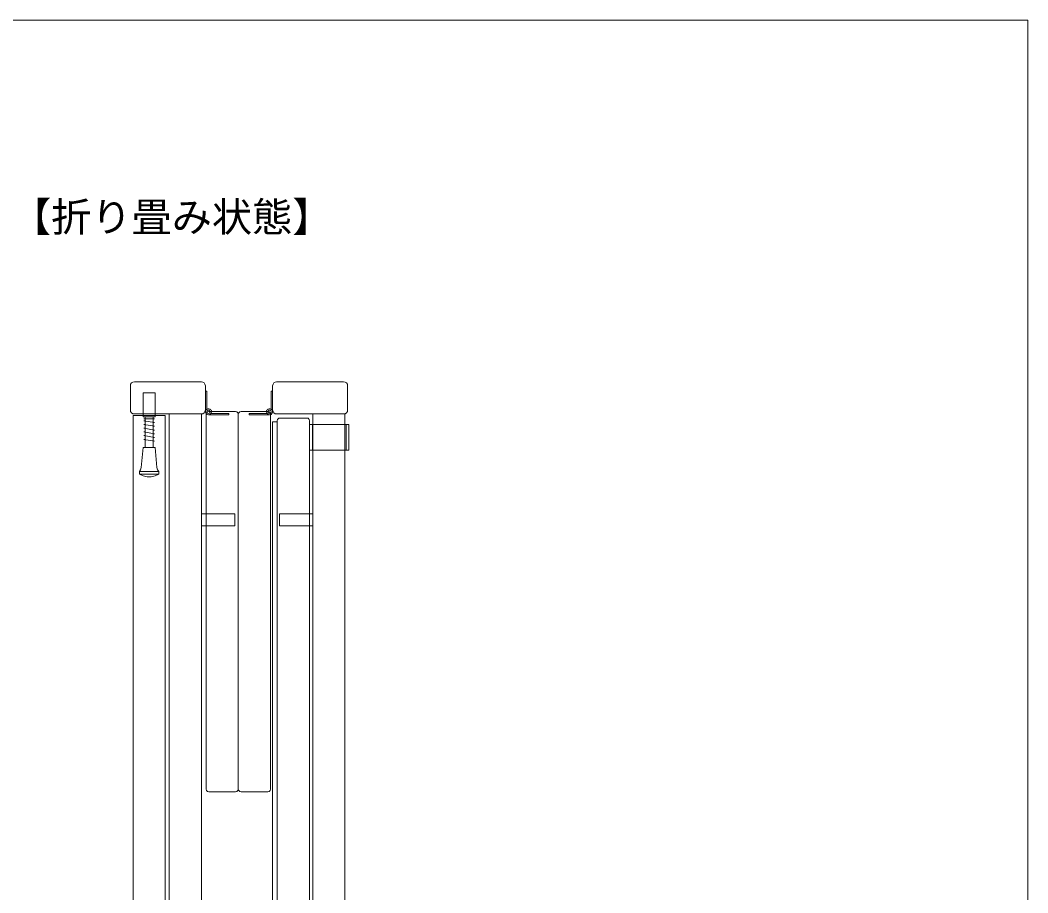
# Model space of a CAD drawing. Units: millimetres on the paper. Extents: x -203 to 203, y -143 to 143.
# Drawn here: x 122.8 to 198, y 72.8 to 138 of the extents above; entities that cross this region are included whole.
import ezdxf
from ezdxf.enums import TextEntityAlignment as Align

# ---------------------------------------------------------------- set-up
doc = ezdxf.new("R2010")
doc.units = ezdxf.units.MM
for name, color, linetype, lineweight in [('0-1_DIMENSION_LINES$02_DIMENSI', 7, 'Continuous', 20), ('0-3_DIMENSION_LINES$03_LINES', 7, 'Continuous', 18), ('0-4_WAKU_INVISIBLE', 7, 'Continuous', 18), ('0-6_図面_FORMAT$01_WAKU$OUT_LINE', 6, 'Continuous', 18)]:
    doc.layers.add(name, color=color, linetype=linetype, lineweight=lineweight)
doc.styles.add('ＭＳ ゴシック', font='')
doc.styles.get('ＭＳ ゴシック').set_extended_font_data('MS Gothic')

msp = doc.modelspace()

# ---------------------------------------------------------------- linework, layer by layer
at = {"layer": '0-3_DIMENSION_LINES$03_LINES'}
for p, q in [((131.017, 110.814), (131, 110.695)), ((131, 110.695), (131, 108.901)), ((131.085, 110.915), (131.017, 110.814)), ((131.186, 110.966), (131.085, 110.915)), ((131.305, 111), (131.186, 110.966)), ((136.299, 111), (131.305, 111)), ((136.418, 110.966), (136.299, 111)), ((136.52, 110.915), (136.418, 110.966)), ((136.57, 110.814), (136.52, 110.915)), ((136.604, 110.695), (136.57, 110.814)), ((136.604, 110.695), (136.604, 108.901)), ((141.65, 110.814), (141.616, 110.695)), ((141.616, 110.695), (141.616, 108.901)), ((141.7, 110.915), (141.65, 110.814)), ((141.802, 110.966), (141.7, 110.915)), ((141.921, 111), (141.802, 110.966)), ((146.915, 111), (141.921, 111)), ((147.034, 110.966), (146.915, 111)), ((147.135, 110.915), (147.034, 110.966)), ((147.203, 110.814), (147.135, 110.915)), ((147.22, 110.695), (147.203, 110.814)), ((147.22, 110.695), (147.22, 108.901)), ((131.948, 110.187), (132.845, 110.187)), ((131.948, 110.187), (131.948, 108.393)), ((132.845, 110.187), (132.845, 108.393)), ((136.604, 110.289), (136.706, 110.289)), ((136.604, 108.765), (136.604, 110.289)), ((136.706, 110.289), (136.706, 108.951)), ((141.616, 110.289), (141.514, 110.289)), ((141.514, 110.289), (141.514, 108.951)), ((141.616, 108.765), (141.616, 110.289)), ((131, 108.901), (131.017, 108.782)), ((131.017, 108.782), (131.085, 108.68)), ((131.085, 108.68), (131.186, 108.613)), ((131.186, 108.613), (131.305, 108.596)), ((133.607, 108.494), (131.203, 108.494)), ((131.203, 108.494), (131.203, 18.506)), ((131.305, 108.596), (136.299, 108.596)), ((132.845, 108.393), (131.948, 108.393)), ((132.101, 108.393), (132.101, 106.09)), ((132.693, 108.393), (132.693, 106.09)), ((133.607, 18.506), (133.607, 108.494)), ((136.299, 108.596), (133.895, 108.596)), ((133.895, 108.596), (133.895, 18.404)), ((136.299, 108.596), (136.418, 108.613)), ((136.299, 18.404), (136.299, 108.596)), ((136.418, 108.613), (136.52, 108.68)), ((136.52, 108.68), (136.57, 108.782)), ((136.57, 108.782), (136.604, 108.901)), ((136.606, 108.799), (136.605, 108.795)), ((136.605, 108.795), (136.605, 108.791)), ((136.605, 108.791), (136.606, 108.786)), ((136.607, 108.816), (136.606, 108.812)), ((136.606, 108.812), (136.606, 108.808)), ((136.606, 108.808), (136.606, 108.803)), ((136.606, 108.803), (136.606, 108.799)), ((136.606, 108.786), (136.606, 108.782)), ((136.606, 108.782), (136.606, 108.777)), ((136.606, 108.777), (136.607, 108.773)), ((136.608, 108.824), (136.607, 108.82)), ((136.607, 108.82), (136.607, 108.816)), ((136.607, 108.773), (136.607, 108.768)), ((136.607, 108.768), (136.608, 108.764)), ((136.609, 108.828), (136.608, 108.824)), ((136.608, 108.764), (136.608, 108.759)), ((136.608, 108.759), (136.609, 108.754)), ((136.61, 108.835), (136.609, 108.831)), ((136.609, 108.831), (136.609, 108.828)), ((136.609, 108.754), (136.61, 108.75)), ((136.611, 108.839), (136.61, 108.835)), ((136.61, 108.75), (136.611, 108.745)), ((136.612, 108.843), (136.611, 108.839)), ((136.611, 108.745), (136.612, 108.74)), ((136.613, 108.846), (136.612, 108.843)), ((136.612, 108.74), (136.613, 108.735)), ((136.615, 108.85), (136.613, 108.846)), ((136.613, 108.735), (136.615, 108.73)), ((136.616, 108.853), (136.615, 108.85)), ((136.615, 108.73), (136.616, 108.725)), ((136.617, 108.857), (136.616, 108.853)), ((136.616, 108.725), (136.619, 108.715)), ((136.619, 108.86), (136.617, 108.857)), ((136.62, 108.864), (136.619, 108.86)), ((136.619, 108.715), (136.623, 108.704)), ((136.622, 108.867), (136.62, 108.864)), ((136.623, 108.87), (136.622, 108.867)), ((136.625, 108.873), (136.623, 108.87)), ((136.623, 108.704), (136.627, 108.693)), ((136.627, 108.876), (136.625, 108.873)), ((136.629, 108.88), (136.627, 108.876)), ((136.627, 108.693), (136.632, 108.683)), ((136.631, 108.883), (136.629, 108.88)), ((136.633, 108.886), (136.631, 108.883)), ((136.632, 108.683), (136.637, 108.671)), ((136.635, 108.889), (136.633, 108.886)), ((136.637, 108.891), (136.635, 108.889)), ((136.639, 108.894), (136.637, 108.891)), ((136.637, 108.671), (136.643, 108.66)), ((136.641, 108.897), (136.639, 108.894)), ((136.644, 108.9), (136.641, 108.897)), ((136.643, 108.66), (136.649, 108.649)), ((136.646, 108.902), (136.644, 108.9)), ((136.648, 108.905), (136.646, 108.902)), ((136.651, 108.908), (136.648, 108.905)), ((136.649, 108.649), (136.655, 108.637)), ((136.653, 108.91), (136.651, 108.908)), ((136.656, 108.913), (136.653, 108.91)), ((136.689, 108.68), (136.655, 108.579)), ((136.655, 108.637), (136.662, 108.625)), ((136.655, 108.579), (136.655, 80.592)), ((136.659, 108.915), (136.656, 108.913)), ((136.661, 108.918), (136.659, 108.915)), ((136.664, 108.92), (136.661, 108.918)), ((136.662, 108.625), (136.67, 108.613)), ((136.667, 108.922), (136.664, 108.92)), ((136.67, 108.924), (136.667, 108.922)), ((136.673, 108.927), (136.67, 108.924)), ((136.67, 108.613), (136.678, 108.6)), ((136.676, 108.929), (136.673, 108.927)), ((136.679, 108.931), (136.676, 108.929)), ((136.678, 108.6), (136.687, 108.588)), ((136.682, 108.933), (136.679, 108.931)), ((136.685, 108.935), (136.682, 108.933)), ((136.688, 108.937), (136.685, 108.935)), ((136.687, 108.588), (136.696, 108.575)), ((136.691, 108.938), (136.688, 108.937)), ((136.757, 108.765), (136.689, 108.68)), ((136.698, 108.942), (136.691, 108.938)), ((136.696, 108.575), (136.706, 108.562)), ((136.704, 108.945), (136.698, 108.942)), ((136.711, 108.949), (136.704, 108.945)), ((136.74, 108.85), (136.706, 108.765)), ((136.706, 108.765), (136.74, 108.664)), ((136.706, 108.562), (136.824, 108.528)), ((136.718, 108.952), (136.711, 108.949)), ((136.725, 108.954), (136.718, 108.952)), ((136.732, 108.957), (136.725, 108.954)), ((136.74, 108.959), (136.732, 108.957)), ((136.747, 108.961), (136.74, 108.959)), ((136.824, 108.884), (136.74, 108.85)), ((136.74, 108.664), (136.824, 108.63)), ((136.755, 108.963), (136.747, 108.961)), ((136.762, 108.965), (136.755, 108.963)), ((136.858, 108.782), (136.757, 108.765)), ((136.77, 108.967), (136.762, 108.965)), ((136.778, 108.968), (136.77, 108.967)), ((136.785, 108.969), (136.778, 108.968)), ((136.793, 108.97), (136.785, 108.969)), ((136.801, 108.971), (136.793, 108.97)), ((136.809, 108.971), (136.801, 108.971)), ((136.817, 108.972), (136.809, 108.971)), ((136.825, 108.972), (136.817, 108.972)), ((136.909, 108.85), (136.824, 108.884)), ((136.824, 108.63), (136.909, 108.664)), ((136.824, 108.528), (136.943, 108.562)), ((138.348, 108.528), (136.824, 108.528)), ((136.833, 108.972), (136.825, 108.972)), ((136.841, 108.971), (136.833, 108.972)), ((136.849, 108.971), (136.841, 108.971)), ((136.857, 108.97), (136.849, 108.971)), ((136.865, 108.969), (136.857, 108.97)), ((138.856, 108.782), (136.858, 108.782)), ((136.872, 108.968), (136.865, 108.969)), ((136.88, 108.967), (136.872, 108.968)), ((136.888, 108.966), (136.88, 108.967)), ((136.896, 108.964), (136.888, 108.966)), ((136.903, 108.962), (136.896, 108.964)), ((136.911, 108.96), (136.903, 108.962)), ((136.943, 108.765), (136.909, 108.85)), ((136.909, 108.664), (136.943, 108.765)), ((136.918, 108.958), (136.911, 108.96)), ((136.926, 108.955), (136.918, 108.958)), ((136.933, 108.953), (136.926, 108.955)), ((136.94, 108.95), (136.933, 108.953)), ((136.947, 108.947), (136.94, 108.95)), ((136.943, 108.562), (136.953, 108.574)), ((136.954, 108.944), (136.947, 108.947)), ((136.953, 108.574), (136.963, 108.586)), ((136.96, 108.94), (136.954, 108.944)), ((136.967, 108.936), (136.96, 108.94)), ((136.963, 108.586), (136.972, 108.599)), ((136.973, 108.933), (136.967, 108.936)), ((136.972, 108.599), (136.981, 108.61)), ((136.976, 108.931), (136.973, 108.933)), ((136.979, 108.929), (136.976, 108.931)), ((136.982, 108.927), (136.979, 108.929)), ((136.981, 108.61), (136.989, 108.622)), ((136.985, 108.924), (136.982, 108.927)), ((136.988, 108.922), (136.985, 108.924)), ((136.991, 108.92), (136.988, 108.922)), ((136.989, 108.622), (136.996, 108.633)), ((136.994, 108.918), (136.991, 108.92)), ((136.997, 108.915), (136.994, 108.918)), ((136.996, 108.633), (137.004, 108.645)), ((136.999, 108.913), (136.997, 108.915)), ((137.002, 108.911), (136.999, 108.913)), ((137.005, 108.908), (137.002, 108.911)), ((137.004, 108.645), (137.01, 108.656)), ((137.007, 108.906), (137.005, 108.908)), ((137.01, 108.903), (137.007, 108.906)), ((137.012, 108.9), (137.01, 108.903)), ((137.01, 108.656), (137.016, 108.667)), ((137.014, 108.898), (137.012, 108.9)), ((137.017, 108.895), (137.014, 108.898)), ((137.016, 108.667), (137.022, 108.677)), ((137.019, 108.892), (137.017, 108.895)), ((137.021, 108.889), (137.019, 108.892)), ((137.023, 108.887), (137.021, 108.889)), ((137.022, 108.677), (137.027, 108.688)), ((137.025, 108.884), (137.023, 108.887)), ((137.027, 108.881), (137.025, 108.884)), ((137.029, 108.878), (137.027, 108.881)), ((137.027, 108.688), (137.031, 108.698)), ((137.027, 108.63), (138.348, 108.63)), ((137.031, 108.875), (137.029, 108.878)), ((137.033, 108.872), (137.031, 108.875)), ((137.031, 108.698), (137.035, 108.708)), ((137.035, 108.868), (137.033, 108.872)), ((137.036, 108.865), (137.035, 108.868)), ((137.035, 108.708), (137.039, 108.718)), ((137.038, 108.862), (137.036, 108.865)), ((137.04, 108.859), (137.038, 108.862)), ((137.039, 108.718), (137.041, 108.723)), ((137.041, 108.855), (137.04, 108.859)), ((137.042, 108.852), (137.041, 108.855)), ((137.041, 108.723), (137.042, 108.728)), ((137.044, 108.848), (137.042, 108.852)), ((137.042, 108.728), (137.044, 108.733)), ((137.045, 108.845), (137.044, 108.848)), ((137.044, 108.733), (137.045, 108.738)), ((137.046, 108.841), (137.045, 108.845)), ((137.045, 108.738), (137.046, 108.742)), ((137.047, 108.838), (137.046, 108.841)), ((137.046, 108.742), (137.047, 108.747)), ((137.048, 108.834), (137.047, 108.838)), ((137.047, 108.747), (137.048, 108.752)), ((137.049, 108.831), (137.048, 108.834)), ((137.048, 108.752), (137.049, 108.756)), ((137.05, 108.827), (137.049, 108.831)), ((137.049, 108.756), (137.05, 108.761)), ((137.05, 108.823), (137.05, 108.827)), ((137.051, 108.819), (137.05, 108.823)), ((137.05, 108.761), (137.051, 108.765)), ((137.052, 108.815), (137.051, 108.819)), ((137.051, 108.77), (137.052, 108.774)), ((137.051, 108.765), (137.051, 108.77)), ((137.052, 108.811), (137.052, 108.815)), ((137.052, 108.808), (137.052, 108.811)), ((137.053, 108.803), (137.052, 108.808)), ((137.052, 108.778), (137.053, 108.783)), ((137.052, 108.774), (137.052, 108.778)), ((137.053, 108.799), (137.053, 108.803)), ((137.053, 108.795), (137.053, 108.799)), ((137.053, 108.791), (137.053, 108.795)), ((137.053, 108.787), (137.053, 108.791)), ((137.053, 108.783), (137.053, 108.787)), ((138.348, 108.63), (138.348, 108.528)), ((138.958, 108.765), (138.856, 108.782)), ((139.025, 108.68), (138.958, 108.765)), ((139.059, 108.579), (139.025, 108.68)), ((139.093, 108.68), (139.059, 108.579)), ((139.059, 80.592), (139.059, 108.579)), ((139.059, 108.579), (139.059, 80.592)), ((139.161, 108.765), (139.093, 108.68)), ((139.262, 108.782), (139.161, 108.765)), ((141.26, 108.782), (139.262, 108.782)), ((139.872, 108.63), (139.872, 108.528)), ((141.192, 108.63), (139.872, 108.63)), ((139.872, 108.528), (141.396, 108.528)), ((141.168, 108.808), (141.167, 108.803)), ((141.167, 108.803), (141.167, 108.799)), ((141.167, 108.799), (141.167, 108.795)), ((141.167, 108.795), (141.167, 108.791)), ((141.167, 108.791), (141.167, 108.787)), ((141.167, 108.787), (141.167, 108.783)), ((141.167, 108.783), (141.168, 108.778)), ((141.169, 108.819), (141.168, 108.815)), ((141.168, 108.815), (141.168, 108.811)), ((141.168, 108.811), (141.168, 108.808)), ((141.168, 108.778), (141.168, 108.774)), ((141.168, 108.774), (141.169, 108.77)), ((141.17, 108.823), (141.169, 108.819)), ((141.169, 108.77), (141.169, 108.765)), ((141.169, 108.765), (141.17, 108.761)), ((141.171, 108.831), (141.17, 108.827)), ((141.17, 108.827), (141.17, 108.823)), ((141.17, 108.761), (141.171, 108.756)), ((141.172, 108.834), (141.171, 108.831)), ((141.171, 108.756), (141.172, 108.752)), ((141.173, 108.838), (141.172, 108.834)), ((141.172, 108.752), (141.173, 108.747)), ((141.174, 108.841), (141.173, 108.838)), ((141.173, 108.747), (141.174, 108.742)), ((141.175, 108.845), (141.174, 108.841)), ((141.174, 108.742), (141.175, 108.738)), ((141.176, 108.848), (141.175, 108.845)), ((141.175, 108.738), (141.176, 108.733)), ((141.178, 108.852), (141.176, 108.848)), ((141.176, 108.733), (141.178, 108.728)), ((141.179, 108.855), (141.178, 108.852)), ((141.178, 108.728), (141.179, 108.723)), ((141.18, 108.859), (141.179, 108.855)), ((141.179, 108.723), (141.181, 108.718)), ((141.182, 108.862), (141.18, 108.859)), ((141.181, 108.718), (141.184, 108.708)), ((141.183, 108.865), (141.182, 108.862)), ((141.185, 108.868), (141.183, 108.865)), ((141.184, 108.708), (141.189, 108.698)), ((141.187, 108.872), (141.185, 108.868)), ((141.189, 108.875), (141.187, 108.872)), ((141.191, 108.878), (141.189, 108.875)), ((141.189, 108.698), (141.193, 108.688)), ((141.192, 108.881), (141.191, 108.878)), ((141.194, 108.884), (141.192, 108.881)), ((141.193, 108.688), (141.198, 108.677)), ((141.197, 108.887), (141.194, 108.884)), ((141.199, 108.889), (141.197, 108.887)), ((141.198, 108.677), (141.204, 108.667)), ((141.201, 108.892), (141.199, 108.889)), ((141.203, 108.895), (141.201, 108.892)), ((141.205, 108.898), (141.203, 108.895)), ((141.204, 108.667), (141.21, 108.656)), ((141.208, 108.9), (141.205, 108.898)), ((141.21, 108.903), (141.208, 108.9)), ((141.213, 108.906), (141.21, 108.903)), ((141.21, 108.656), (141.216, 108.645)), ((141.215, 108.908), (141.213, 108.906)), ((141.218, 108.911), (141.215, 108.908)), ((141.216, 108.645), (141.223, 108.633)), ((141.221, 108.913), (141.218, 108.911)), ((141.223, 108.915), (141.221, 108.913)), ((141.226, 108.918), (141.223, 108.915)), ((141.223, 108.633), (141.231, 108.622)), ((141.229, 108.92), (141.226, 108.918)), ((141.232, 108.922), (141.229, 108.92)), ((141.231, 108.622), (141.239, 108.61)), ((141.235, 108.924), (141.232, 108.922)), ((141.238, 108.927), (141.235, 108.924)), ((141.241, 108.929), (141.238, 108.927)), ((141.239, 108.61), (141.248, 108.599)), ((141.244, 108.931), (141.241, 108.929)), ((141.247, 108.933), (141.244, 108.931)), ((141.253, 108.936), (141.247, 108.933)), ((141.248, 108.599), (141.257, 108.586)), ((141.26, 108.94), (141.253, 108.936)), ((141.257, 108.586), (141.267, 108.574)), ((141.266, 108.944), (141.26, 108.94)), ((141.362, 108.765), (141.26, 108.782)), ((141.273, 108.947), (141.266, 108.944)), ((141.267, 108.574), (141.277, 108.562)), ((141.28, 108.95), (141.273, 108.947)), ((141.311, 108.85), (141.277, 108.765)), ((141.277, 108.765), (141.311, 108.664)), ((141.277, 108.562), (141.396, 108.528)), ((141.287, 108.953), (141.28, 108.95)), ((141.294, 108.955), (141.287, 108.953)), ((141.302, 108.958), (141.294, 108.955)), ((141.309, 108.96), (141.302, 108.958)), ((141.317, 108.962), (141.309, 108.96)), ((141.396, 108.884), (141.311, 108.85)), ((141.311, 108.664), (141.396, 108.63)), ((141.324, 108.964), (141.317, 108.962)), ((141.332, 108.966), (141.324, 108.964)), ((141.34, 108.967), (141.332, 108.966)), ((141.347, 108.968), (141.34, 108.967)), ((141.355, 108.969), (141.347, 108.968)), ((141.363, 108.97), (141.355, 108.969)), ((141.43, 108.68), (141.362, 108.765)), ((141.371, 108.971), (141.363, 108.97)), ((141.379, 108.971), (141.371, 108.971)), ((141.387, 108.972), (141.379, 108.971)), ((141.395, 108.972), (141.387, 108.972)), ((141.403, 108.972), (141.395, 108.972)), ((141.48, 108.85), (141.396, 108.884)), ((141.396, 108.63), (141.48, 108.664)), ((141.396, 108.528), (141.514, 108.562)), ((141.411, 108.971), (141.403, 108.972)), ((141.419, 108.971), (141.411, 108.971)), ((141.427, 108.97), (141.419, 108.971)), ((141.434, 108.969), (141.427, 108.97)), ((141.463, 108.579), (141.43, 108.68)), ((141.442, 108.968), (141.434, 108.969)), ((141.45, 108.967), (141.442, 108.968)), ((141.458, 108.965), (141.45, 108.967)), ((141.465, 108.963), (141.458, 108.965)), ((141.463, 80.592), (141.463, 108.579)), ((141.473, 108.961), (141.465, 108.963)), ((141.48, 108.959), (141.473, 108.961)), ((141.487, 108.957), (141.48, 108.959)), ((141.514, 108.765), (141.48, 108.85)), ((141.48, 108.664), (141.514, 108.765)), ((141.495, 108.954), (141.487, 108.957)), ((141.502, 108.952), (141.495, 108.954)), ((141.509, 108.949), (141.502, 108.952)), ((141.515, 108.945), (141.509, 108.949)), ((141.514, 108.562), (141.524, 108.575)), ((141.522, 108.942), (141.515, 108.945)), ((141.529, 108.938), (141.522, 108.942)), ((141.524, 108.575), (141.533, 108.588)), ((141.532, 108.937), (141.529, 108.938)), ((141.535, 108.935), (141.532, 108.937)), ((141.533, 108.588), (141.542, 108.6)), ((141.538, 108.933), (141.535, 108.935)), ((141.541, 108.931), (141.538, 108.933)), ((141.544, 108.929), (141.541, 108.931)), ((141.542, 108.6), (141.55, 108.613)), ((141.547, 108.927), (141.544, 108.929)), ((141.55, 108.924), (141.547, 108.927)), ((141.553, 108.922), (141.55, 108.924)), ((141.55, 108.613), (141.558, 108.625)), ((141.556, 108.92), (141.553, 108.922)), ((141.558, 108.918), (141.556, 108.92)), ((141.561, 108.915), (141.558, 108.918)), ((141.558, 108.625), (141.565, 108.637)), ((141.564, 108.913), (141.561, 108.915)), ((141.566, 108.91), (141.564, 108.913)), ((141.565, 108.637), (141.571, 108.649)), ((141.569, 108.908), (141.566, 108.91)), ((141.571, 108.905), (141.569, 108.908)), ((141.574, 108.902), (141.571, 108.905)), ((141.571, 108.649), (141.577, 108.66)), ((141.576, 108.9), (141.574, 108.902)), ((141.579, 108.897), (141.576, 108.9)), ((141.577, 108.66), (141.583, 108.671)), ((141.581, 108.894), (141.579, 108.897)), ((141.583, 108.891), (141.581, 108.894)), ((141.585, 108.889), (141.583, 108.891)), ((141.583, 108.671), (141.588, 108.683)), ((141.587, 108.886), (141.585, 108.889)), ((141.589, 108.883), (141.587, 108.886)), ((141.588, 108.683), (141.593, 108.693)), ((141.591, 108.88), (141.589, 108.883)), ((141.593, 108.876), (141.591, 108.88)), ((141.595, 108.873), (141.593, 108.876)), ((141.593, 108.693), (141.597, 108.704)), ((141.597, 108.87), (141.595, 108.873)), ((141.598, 108.867), (141.597, 108.87)), ((141.597, 108.704), (141.6, 108.715)), ((141.6, 108.864), (141.598, 108.867)), ((141.601, 108.86), (141.6, 108.864)), ((141.6, 108.715), (141.604, 108.725)), ((141.603, 108.857), (141.601, 108.86)), ((141.604, 108.853), (141.603, 108.857)), ((141.605, 108.85), (141.604, 108.853)), ((141.604, 108.725), (141.605, 108.73)), ((141.607, 108.846), (141.605, 108.85)), ((141.605, 108.73), (141.607, 108.735)), ((141.608, 108.843), (141.607, 108.846)), ((141.607, 108.735), (141.608, 108.74)), ((141.609, 108.839), (141.608, 108.843)), ((141.608, 108.74), (141.609, 108.745)), ((141.61, 108.835), (141.609, 108.839)), ((141.609, 108.745), (141.61, 108.75)), ((141.611, 108.831), (141.61, 108.835)), ((141.61, 108.75), (141.611, 108.754)), ((141.611, 108.828), (141.611, 108.831)), ((141.612, 108.824), (141.611, 108.828)), ((141.611, 108.754), (141.612, 108.759)), ((141.613, 108.82), (141.612, 108.824)), ((141.612, 108.764), (141.613, 108.768)), ((141.612, 108.759), (141.612, 108.764)), ((141.613, 108.816), (141.613, 108.82)), ((141.614, 108.812), (141.613, 108.816)), ((141.613, 108.773), (141.614, 108.777)), ((141.613, 108.768), (141.613, 108.773)), ((141.614, 108.808), (141.614, 108.812)), ((141.614, 108.803), (141.614, 108.808)), ((141.614, 108.799), (141.614, 108.803)), ((141.614, 108.795), (141.614, 108.799)), ((141.614, 108.791), (141.614, 108.795)), ((141.614, 108.786), (141.614, 108.791)), ((141.614, 108.782), (141.614, 108.786)), ((141.614, 108.777), (141.614, 108.782)), ((141.616, 108.901), (141.65, 108.782)), ((141.65, 108.782), (141.7, 108.68)), ((141.7, 108.68), (141.802, 108.613)), ((141.802, 108.613), (141.921, 108.596)), ((141.921, 108.596), (146.915, 108.596)), ((144.613, 18.404), (144.613, 108.596)), ((146.915, 108.596), (147.034, 108.613)), ((147.017, 108.596), (147.017, 18.404)), ((147.034, 108.613), (147.135, 108.68)), ((147.135, 108.68), (147.203, 108.782)), ((147.203, 108.782), (147.22, 108.901)), ((132.795, 108.24), (131.999, 108.24)), ((132.101, 108.105), (131.999, 108.088)), ((132.795, 107.952), (131.999, 108.088)), ((132.101, 107.834), (131.999, 107.817)), ((132.795, 107.682), (131.999, 107.817)), ((132.795, 108.24), (132.693, 108.223)), ((132.795, 107.952), (132.693, 107.935)), ((132.795, 107.682), (132.693, 107.665)), ((141.616, 108.003), (141.971, 108.003)), ((141.616, 108.003), (141.616, 18.997)), ((141.988, 108.189), (141.971, 108.088)), ((141.971, 108.088), (141.971, 18.895)), ((142.073, 108.274), (141.988, 108.189)), ((142.174, 108.291), (142.073, 108.274)), ((144.172, 108.291), (142.174, 108.291)), ((144.274, 108.274), (144.172, 108.291)), ((144.342, 108.189), (144.274, 108.274)), ((144.376, 108.088), (144.342, 108.189)), ((144.376, 18.895), (144.376, 108.088)), ((144.376, 107.8), (147.322, 107.8)), ((144.376, 105.904), (144.376, 107.8)), ((144.596, 105.904), (144.596, 107.8)), ((147.101, 107.8), (147.101, 105.904)), ((147.322, 107.8), (147.322, 105.904)), ((132.101, 107.546), (131.999, 107.529)), ((132.795, 107.394), (131.999, 107.529)), ((132.101, 107.275), (131.999, 107.258)), ((132.795, 107.123), (131.999, 107.258)), ((132.101, 107.004), (131.999, 106.987)), ((132.795, 106.835), (131.999, 106.987)), ((132.795, 107.394), (132.693, 107.377)), ((132.795, 107.123), (132.693, 107.106)), ((132.795, 106.835), (132.693, 106.818)), ((131.948, 106.09), (131.813, 104.6)), ((132.845, 106.09), (131.948, 106.09)), ((132.101, 106.716), (131.999, 106.7)), ((132.795, 106.564), (131.999, 106.7)), ((132.845, 106.09), (132.981, 104.6)), ((144.376, 105.904), (147.322, 105.904)), ((131.762, 104.431), (131.813, 104.6)), ((132.981, 104.6), (133.032, 104.431)), ((131.677, 104.295), (131.762, 104.431)), ((131.677, 104.295), (131.677, 104.092)), ((133.133, 104.295), (131.677, 104.295)), ((131.677, 104.092), (133.133, 104.092)), ((131.677, 104.092), (131.948, 103.974)), ((131.948, 103.974), (132.253, 103.906)), ((132.253, 103.906), (132.558, 103.906)), ((132.558, 103.906), (132.845, 103.974)), ((132.845, 103.974), (133.133, 104.092)), ((133.032, 104.431), (133.133, 104.295)), ((133.133, 104.295), (133.133, 104.092)), ((136.299, 101.146), (138.805, 101.146)), ((136.299, 100.249), (136.299, 101.146)), ((138.805, 100.249), (138.805, 101.146)), ((144.613, 101.146), (142.124, 101.146)), ((142.124, 100.249), (142.124, 101.146)), ((144.613, 100.249), (144.613, 101.146)), ((138.805, 100.249), (136.299, 100.249)), ((142.124, 100.249), (144.613, 100.249)), ((136.655, 80.592), (136.689, 80.49)), ((139.025, 80.49), (139.059, 80.592)), ((139.059, 80.592), (139.093, 80.49)), ((141.43, 80.49), (141.463, 80.592)), ((136.689, 80.49), (136.757, 80.423)), ((136.757, 80.423), (136.858, 80.389)), ((138.856, 80.389), (136.858, 80.389)), ((138.856, 80.389), (138.958, 80.423)), ((138.958, 80.423), (139.025, 80.49)), ((139.093, 80.49), (139.161, 80.423)), ((139.161, 80.423), (139.262, 80.389)), ((141.26, 80.389), (139.262, 80.389)), ((141.26, 80.389), (141.362, 80.423)), ((141.362, 80.423), (141.43, 80.49))]:
    msp.add_line(p, q, dxfattribs=at)
msp.add_lwpolyline([(147.017, 108.596), (144.613, 108.596), (147.017, 108.596)], dxfattribs=at)
at = {"layer": '0-4_WAKU_INVISIBLE'}
for p, q in [((198, 138), (-198, 138)), ((198, -138), (198, 138))]:
    msp.add_line(p, q, dxfattribs=at)
at = {"layer": '0-6_図面_FORMAT$01_WAKU$OUT_LINE'}
msp.add_lwpolyline([(-198, -138), (198, -138), (198, 138), (-198, 138)], close=True, dxfattribs=at)

# ---------------------------------------------------------------- texts
at = {"layer": '0-1_DIMENSION_LINES$02_DIMENSI', "style": 'ＭＳ ゴシック'}
msp.add_text('【折り畳み状態】', height=2.199, dxfattribs=at).set_placement((122.093, 121.55), align=Align.BOTTOM_LEFT)

doc.saveas('drawing.dxf')
